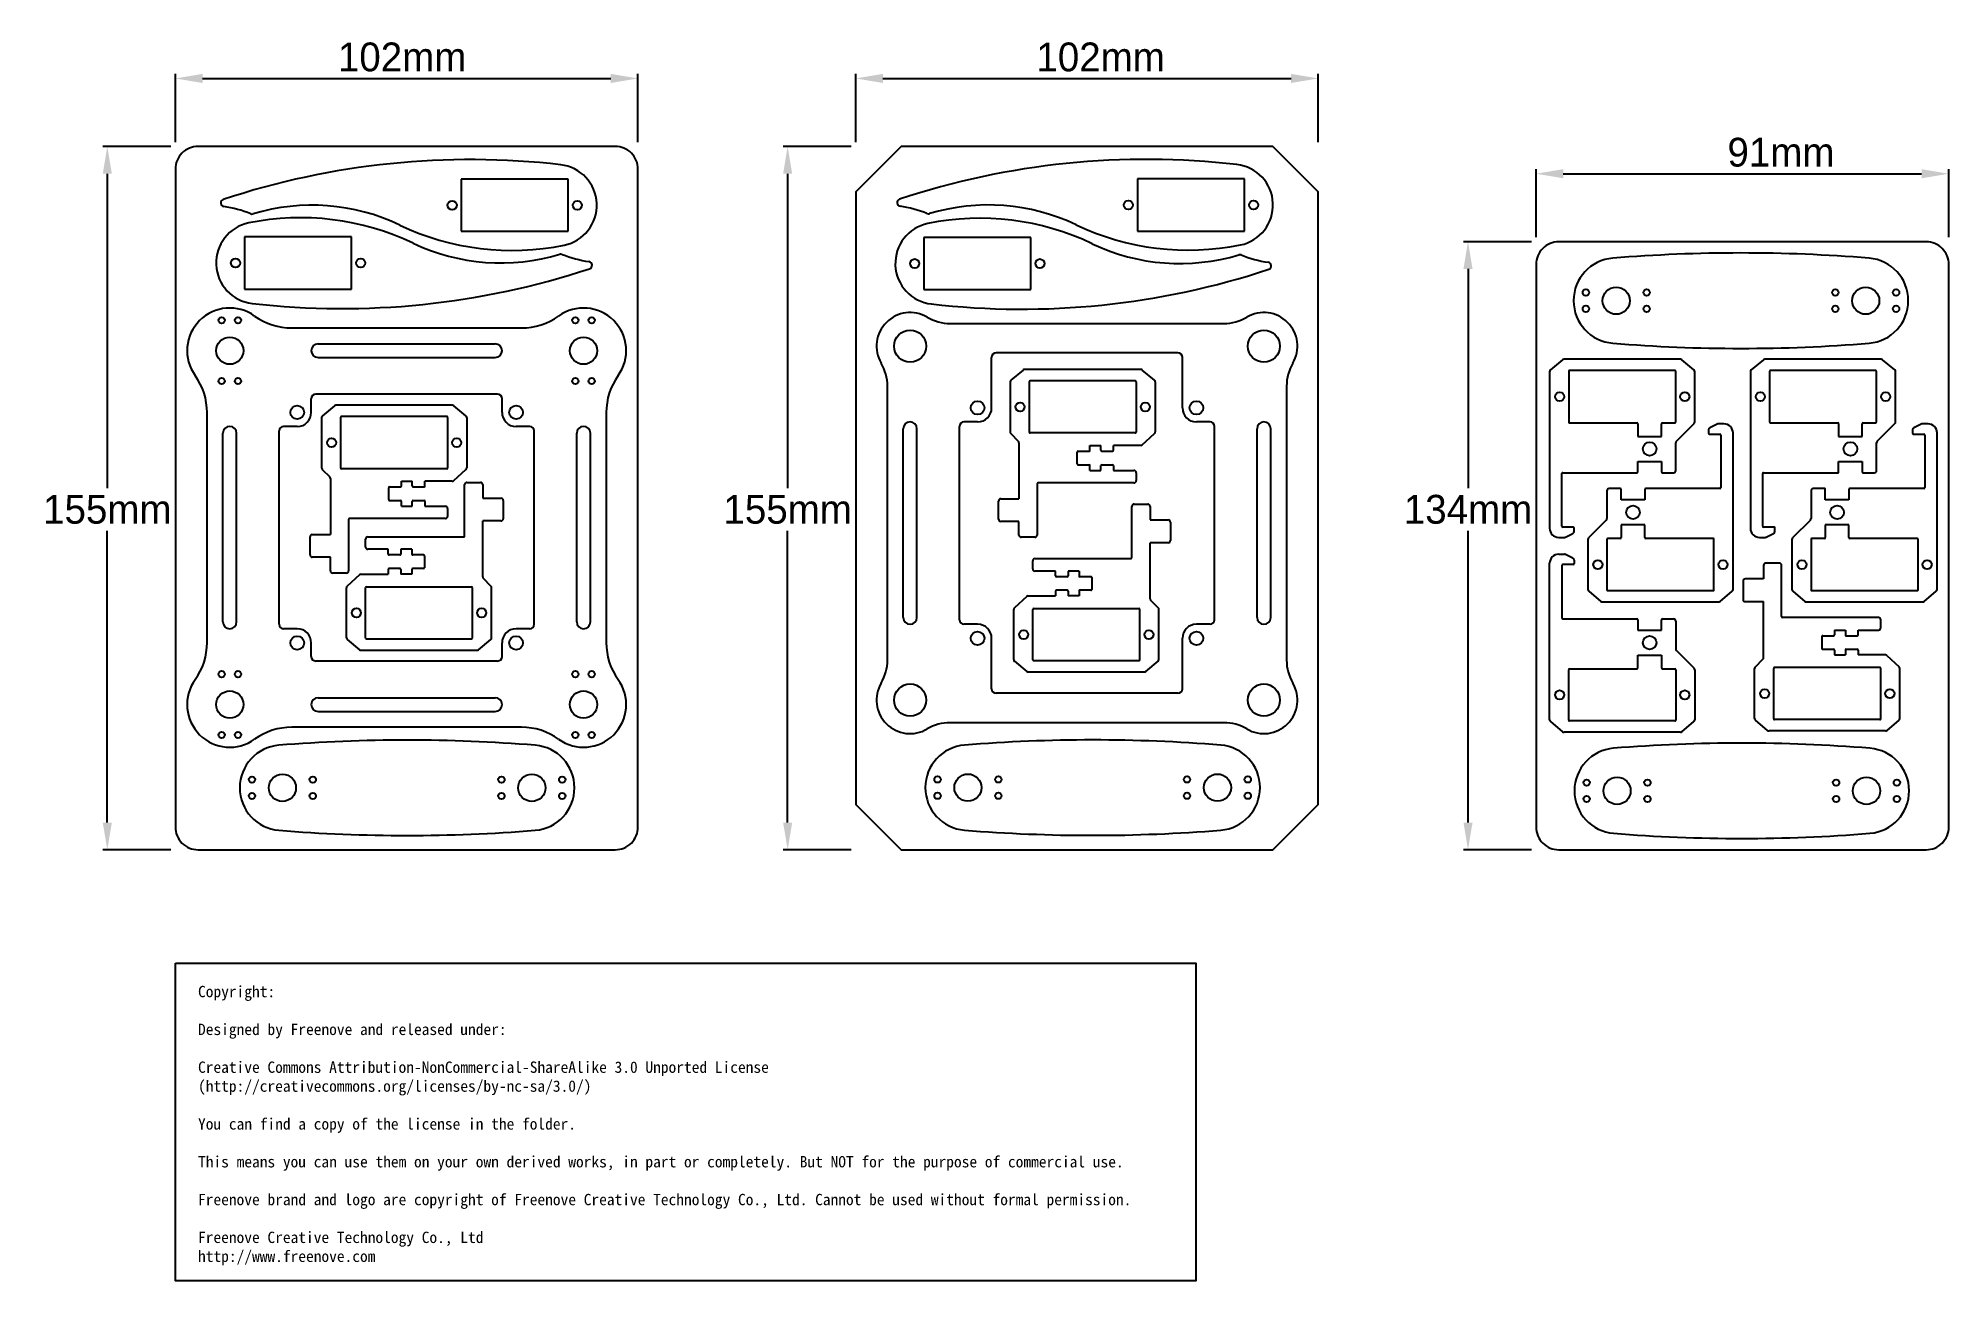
# Model space of a CAD drawing. Header units: millimetres. Extents: x -30 to 391, y -95 to 179.
import ezdxf

# ---------------------------------------------------------------- set-up
doc = ezdxf.new("R2010")
doc.units = ezdxf.units.MM
doc.header["$PDSIZE"] = -1
doc.dimstyles.new('ISO-25', dxfattribs={"dimtxt": 2.5, "dimasz": 2.5, "dimexe": 1.25, "dimexo": 0.625, "dimtad": 1, "dimtxsty": 'Standard', "dimcen": 2.5, "dimadec": 0, "dimazin": 0, "dimtfac": 1, "dimtmove": 0, "dimatfit": 3, "dimfxl": 1, "dimarcsym": 0})

# ---------------------------------------------------------------- blocks, each defined once
blk = doc.blocks.new('*D1')
at = {"color": 0, "lineweight": -2, "transparency": 16777216}
for p, q in [((150, 155.99), (150, 170.99)), ((155.99, 170), (246.01, 170)), ((252, 155.99), (252, 170.99))]:
    blk.add_line(p, q, dxfattribs=at)
at = {"color": 0, "transparency": 16777216}
for points in [[(155.99, 171), (155.99, 169), (150, 170)], [(246.01, 171), (246.01, 169), (252, 170)]]:
    blk.add_solid(points, dxfattribs=at)
at = {"layer": 'Defpoints', "color": 0, "transparency": 16777216}
for p in [(252, 170), (150, 155), (252, 155)]:
    blk.add_point(p, dxfattribs=at)
at = {"color": 0, "transparency": 16777216, "insert": (204, 174.7), "char_height": 6.35, "attachment_point": 5}
blk.add_mtext('102mm', dxfattribs=at)
blk = doc.blocks.new('*D2')
at = {"color": 0, "lineweight": -2, "transparency": 16777216}
for p, q in [((0, 155.99), (0, 170.99)), ((5.99, 170), (96.01, 170)), ((102, 155.99), (102, 170.99))]:
    blk.add_line(p, q, dxfattribs=at)
at = {"color": 0, "transparency": 16777216}
for points in [[(5.99, 171), (5.99, 169), (0, 170)], [(96.01, 171), (96.01, 169), (102, 170)]]:
    blk.add_solid(points, dxfattribs=at)
at = {"layer": 'Defpoints', "color": 0, "transparency": 16777216}
for p in [(102, 170), (0, 155), (102, 155)]:
    blk.add_point(p, dxfattribs=at)
at = {"color": 0, "transparency": 16777216, "insert": (50, 174.7), "char_height": 6.35, "attachment_point": 5}
blk.add_mtext('102mm', dxfattribs=at)
blk = doc.blocks.new('*D3')
at = {"color": 0, "lineweight": -2, "transparency": 16777216}
for p, q in [((-0.99, 155), (-15.99, 155)), ((-15, 149.01), (-15, 79.7)), ((-15, 5.99), (-15, 70.3)), ((-0.99, 0), (-15.99, 0))]:
    blk.add_line(p, q, dxfattribs=at)
at = {"color": 0, "transparency": 16777216}
for points in [[(-16, 149.01), (-14, 149.01), (-15, 155)], [(-16, 5.99), (-14, 5.99), (-15, 0)]]:
    blk.add_solid(points, dxfattribs=at)
at = {"layer": 'Defpoints', "color": 0, "transparency": 16777216}
for p in [(0, 155), (-15, 0), (0, 0)]:
    blk.add_point(p, dxfattribs=at)
at = {"color": 0, "transparency": 16777216, "insert": (-15, 75), "char_height": 6.35, "attachment_point": 5}
blk.add_mtext('155mm', dxfattribs=at)
blk = doc.blocks.new('*D4')
at = {"color": 0, "lineweight": -2, "transparency": 16777216}
for p, q in [((149.01, 155), (134.01, 155)), ((135, 149.01), (135, 79.7)), ((135, 5.99), (135, 70.3)), ((149.01, 0), (134.01, 0))]:
    blk.add_line(p, q, dxfattribs=at)
at = {"color": 0, "transparency": 16777216}
for points in [[(134, 149.01), (136, 149.01), (135, 155)], [(134, 5.99), (136, 5.99), (135, 0)]]:
    blk.add_solid(points, dxfattribs=at)
at = {"layer": 'Defpoints', "color": 0, "transparency": 16777216}
for p in [(150, 155), (135, 0), (150, 0)]:
    blk.add_point(p, dxfattribs=at)
at = {"color": 0, "transparency": 16777216, "insert": (135, 75), "char_height": 6.35, "attachment_point": 5}
blk.add_mtext('155mm', dxfattribs=at)
blk = doc.blocks.new('*D5')
at = {"color": 0, "lineweight": -2, "transparency": 16777216}
for p, q in [((300, 134.99), (300, 149.99)), ((305.99, 149), (385.01, 149)), ((391, 134.99), (391, 149.99))]:
    blk.add_line(p, q, dxfattribs=at)
at = {"color": 0, "transparency": 16777216}
for points in [[(305.99, 150), (305.99, 148), (300, 149)], [(385.01, 150), (385.01, 148), (391, 149)]]:
    blk.add_solid(points, dxfattribs=at)
at = {"layer": 'Defpoints', "color": 0, "transparency": 16777216}
for p in [(391, 149), (300, 134), (391, 134)]:
    blk.add_point(p, dxfattribs=at)
at = {"color": 0, "transparency": 16777216, "insert": (354, 153.7), "char_height": 6.35, "attachment_point": 5}
blk.add_mtext('91mm', dxfattribs=at)
blk = doc.blocks.new('*D6')
at = {"color": 0, "lineweight": -2, "transparency": 16777216}
for p, q in [((299.01, 134), (284.01, 134)), ((285, 128.01), (285, 79.7)), ((285, 5.99), (285, 70.3)), ((299.01, 0), (284.01, 0))]:
    blk.add_line(p, q, dxfattribs=at)
at = {"color": 0, "transparency": 16777216}
for points in [[(284, 128.01), (286, 128.01), (285, 134)], [(284, 5.99), (286, 5.99), (285, 0)]]:
    blk.add_solid(points, dxfattribs=at)
at = {"layer": 'Defpoints', "color": 0, "transparency": 16777216}
for p in [(300, 134), (285, 0), (300, 0)]:
    blk.add_point(p, dxfattribs=at)
at = {"color": 0, "transparency": 16777216, "insert": (285, 75), "char_height": 6.35, "attachment_point": 5}
blk.add_mtext('134mm', dxfattribs=at)

msp = doc.modelspace()

# ---------------------------------------------------------------- linework, layer by layer
at = {"color": 7, "linetype": 'Continuous', "lineweight": 25}
for p, q in [((86.63, 147.81), (63.03, 147.81)), ((63.03, 147.81), (63.03, 136.31)), ((86.63, 136.31), (86.63, 147.81)), ((235.72, 147.86), (212.12, 147.86)), ((212.12, 147.86), (212.12, 136.36)), ((235.72, 136.36), (235.72, 147.86)), ((15.27, 135.09), (15.27, 123.59)), ((38.87, 135.09), (15.27, 135.09)), ((38.87, 123.59), (38.87, 135.09)), ((63.03, 136.31), (86.63, 136.31)), ((165.01, 134.96), (165.01, 123.46)), ((188.61, 134.96), (165.01, 134.96)), ((188.61, 123.46), (188.61, 134.96)), ((212.12, 136.36), (235.72, 136.36)), ((15.27, 123.59), (38.87, 123.59)), ((165.01, 123.46), (188.61, 123.46)), ((25.66, 115), (76.34, 115)), ((170.82, 116), (231.18, 116)), ((31.47, 111.5), (70.53, 111.5)), ((31.47, 108.5), (70.53, 108.5)), ((179.97, 97.4), (179.97, 108.5)), ((221.03, 109.5), (180.97, 109.5)), ((186.91, 105.74), (184.23, 103.51)), ((212.87, 105.86), (187.23, 105.86)), ((215.87, 103.51), (213.19, 105.74)), ((222.03, 97.4), (222.03, 108.5)), ((303, 105.37), (303, 70.85)), ((305.86, 107.99), (303.18, 105.75)), ((331.82, 108.1), (306.18, 108.1)), ((307.2, 105.4), (307.2, 94.3)), ((330.6, 105.6), (307.4, 105.6)), ((330.8, 94.3), (330.8, 105.4)), ((334.82, 105.75), (332.14, 107.99)), ((335, 94.31), (335, 105.37)), ((347.27, 105.37), (347.27, 70.85)), ((350.13, 107.99), (347.45, 105.75)), ((376.09, 108.1), (350.45, 108.1)), ((351.47, 105.4), (351.47, 94.3)), ((374.87, 105.6), (351.67, 105.6)), ((375.07, 94.3), (375.07, 105.4)), ((379.09, 105.75), (376.41, 107.99)), ((379.27, 94.31), (379.27, 105.37)), ((157, 41.82), (157, 102.18)), ((184.05, 103.12), (184.05, 92.07)), ((188.25, 103.16), (188.25, 92.06)), ((211.65, 103.36), (188.45, 103.36)), ((211.85, 103.16), (211.85, 92.06)), ((216.05, 103.12), (216.05, 92.08)), ((245, 102.18), (245, 41.82)), ((29.97, 96.4), (29.97, 99.4)), ((71.03, 100.4), (30.97, 100.4)), ((35.1, 97.87), (32.42, 95.63)), ((61.06, 97.98), (35.42, 97.98)), ((64.06, 95.63), (61.38, 97.87)), ((72.03, 96.4), (72.03, 99.4)), ((7, 45.66), (7, 96.34)), ((26.87, 93.3), (23.87, 93.3)), ((32.24, 95.25), (32.24, 84.19)), ((36.44, 95.28), (36.44, 84.18)), ((59.84, 95.48), (36.64, 95.48)), ((60.04, 95.28), (60.04, 84.18)), ((64.24, 95.25), (64.24, 84.2)), ((78.13, 93.3), (75.13, 93.3)), ((95, 96.34), (95, 45.66)), ((160.5, 51.2), (160.5, 92.8)), ((163.5, 51.2), (163.5, 92.8)), ((172.87, 50.7), (172.87, 93.3)), ((176.87, 94.3), (173.87, 94.3)), ((228.13, 94.3), (225.13, 94.3)), ((229.13, 50.7), (229.13, 93.3)), ((238.5, 51.2), (238.5, 92.8)), ((241.5, 51.2), (241.5, 92.8)), ((307.4, 94.1), (322.25, 94.1)), ((322.45, 93.9), (322.45, 91.1)), ((327.65, 91.1), (327.65, 93.9)), ((327.85, 94.1), (330.6, 94.1)), ((330.95, 90.05), (334.85, 93.96)), ((339.92, 93.81), (338.3, 93)), ((341.43, 93.86), (340.14, 93.86)), ((351.67, 94.1), (366.52, 94.1)), ((366.72, 93.9), (366.72, 91.1)), ((371.92, 91.1), (371.92, 93.9)), ((372.12, 94.1), (374.87, 94.1)), ((375.21, 90.05), (379.12, 93.96)), ((384.92, 93.81), (383.3, 93)), ((386.43, 93.86), (385.14, 93.86)), ((10.5, 50.2), (10.5, 91.8)), ((13.5, 50.2), (13.5, 91.8)), ((22.87, 49.7), (22.87, 92.3)), ((79.13, 49.7), (79.13, 92.3)), ((88.5, 50.2), (88.5, 91.8)), ((91.5, 50.2), (91.5, 91.8)), ((184.2, 91.71), (185.85, 90.05)), ((186, 89.7), (186, 77.36)), ((211.65, 91.86), (188.45, 91.86)), ((201.65, 89.11), (204.05, 89.11)), ((201.65, 88.06), (201.65, 89.11)), ((204.05, 88.06), (204.05, 89.11)), ((212.85, 89.11), (206.85, 89.11)), ((206.85, 88.06), (206.85, 89.11)), ((213.19, 89.24), (215.89, 91.71)), ((322.45, 91.1), (327.65, 91.1)), ((330.8, 83.6), (330.8, 89.69)), ((338.03, 92.55), (338.03, 91.81)), ((338.23, 91.61), (340.53, 91.61)), ((340.73, 91.41), (340.73, 79.81)), ((343.43, 57.35), (343.43, 91.86)), ((366.72, 91.1), (371.92, 91.1)), ((375.07, 83.6), (375.07, 89.69)), ((383.03, 92.55), (383.03, 91.81)), ((383.23, 91.61), (385.53, 91.61)), ((385.73, 91.41), (385.73, 79.81)), ((388.43, 57.35), (388.43, 91.86)), ((198.85, 85.06), (198.85, 87.66)), ((199.05, 87.86), (201.45, 87.86)), ((199.05, 84.86), (201.45, 84.86)), ((201.65, 83.61), (201.65, 84.66)), ((204.05, 83.61), (204.05, 84.66)), ((204.25, 87.86), (206.65, 87.86)), ((204.25, 84.86), (206.65, 84.86)), ((206.85, 84.66), (206.85, 83.61)), ((322.45, 85.6), (327.65, 85.6)), ((322.45, 83.3), (322.45, 85.6)), ((327.65, 85.6), (327.65, 83.3)), ((366.72, 85.6), (371.92, 85.6)), ((366.72, 83.3), (366.72, 85.6)), ((371.92, 85.6), (371.92, 83.3)), ((32.39, 83.84), (34.04, 82.18)), ((34.19, 81.83), (34.19, 69.48)), ((59.84, 83.98), (36.64, 83.98)), ((49.84, 81.23), (52.24, 81.23)), ((49.84, 80.18), (49.84, 81.23)), ((52.24, 80.18), (52.24, 81.23)), ((61.04, 81.23), (55.04, 81.23)), ((55.04, 80.18), (55.04, 81.23)), ((61.38, 81.36), (64.08, 83.83)), ((63.78, 69.17), (63.78, 80.47)), ((64.28, 80.97), (67.28, 80.97)), ((67.78, 80.47), (67.78, 77.47)), ((190, 80.66), (190, 69.36)), ((211.35, 80.86), (190.2, 80.86)), ((201.65, 83.61), (204.05, 83.61)), ((206.85, 83.61), (211.35, 83.61)), ((211.85, 83.11), (211.85, 81.36)), ((305.7, 71.3), (305.7, 82.9)), ((305.9, 83.1), (322.25, 83.1)), ((327.85, 83.1), (330.3, 83.1)), ((349.97, 71.3), (349.97, 82.9)), ((350.17, 83.1), (366.52, 83.1)), ((372.12, 83.1), (374.57, 83.1)), ((47.04, 77.18), (47.04, 79.78)), ((47.24, 79.98), (49.64, 79.98)), ((47.24, 76.98), (49.64, 76.98)), ((49.84, 75.73), (49.84, 76.78)), ((52.24, 75.73), (52.24, 76.78)), ((52.44, 79.98), (54.84, 79.98)), ((52.44, 76.98), (54.84, 76.98)), ((55.04, 76.78), (55.04, 75.73)), ((67.78, 77.47), (71.78, 77.47)), ((72.28, 76.97), (72.28, 72.97)), ((181.5, 72.86), (181.5, 76.86)), ((182, 77.36), (186, 77.36)), ((211.39, 76.18), (214.39, 76.18)), ((315.63, 79.11), (315.63, 73.02)), ((318.58, 79.61), (316.13, 79.61)), ((318.78, 77.11), (318.78, 79.41)), ((323.98, 77.11), (318.78, 77.11)), ((323.98, 79.41), (323.98, 77.11)), ((340.53, 79.61), (324.18, 79.61)), ((360.63, 79.11), (360.63, 73.02)), ((363.58, 79.61), (361.13, 79.61)), ((363.78, 77.11), (363.78, 79.41)), ((368.98, 77.11), (363.78, 77.11)), ((368.98, 79.41), (368.98, 77.11)), ((385.53, 79.61), (369.18, 79.61)), ((38.19, 72.78), (38.19, 61.48)), ((59.54, 72.98), (38.39, 72.98)), ((49.84, 75.73), (52.24, 75.73)), ((55.04, 75.73), (59.54, 75.73)), ((60.04, 75.23), (60.04, 73.48)), ((71.78, 72.47), (67.78, 72.47)), ((67.78, 60.13), (67.78, 72.47)), ((186, 72.36), (182, 72.36)), ((186, 69.36), (186, 72.36)), ((210.89, 64.38), (210.89, 75.68)), ((214.89, 75.68), (214.89, 72.68)), ((214.89, 72.68), (218.89, 72.68)), ((219.39, 72.18), (219.39, 68.18)), ((315.48, 72.67), (311.57, 68.76)), ((323.98, 71.61), (318.78, 71.61)), ((318.78, 71.61), (318.78, 68.81)), ((323.98, 68.81), (323.98, 71.61)), ((360.48, 72.67), (356.57, 68.76)), ((368.98, 71.61), (363.78, 71.61)), ((363.78, 71.61), (363.78, 68.81)), ((368.98, 68.81), (368.98, 71.61)), ((29.69, 64.98), (29.69, 68.98)), ((30.19, 69.48), (34.19, 69.48)), ((41.93, 66.72), (41.93, 68.47)), ((42.43, 68.97), (63.58, 68.97)), ((189.5, 68.86), (186.5, 68.86)), ((218.89, 67.68), (214.89, 67.68)), ((214.89, 55.33), (214.89, 67.68)), ((305, 68.85), (306.28, 68.85)), ((308.2, 71.1), (305.9, 71.1)), ((306.51, 68.9), (308.12, 69.71)), ((308.4, 70.16), (308.4, 70.9)), ((311.43, 68.41), (311.43, 57.35)), ((315.63, 68.41), (315.63, 57.31)), ((318.58, 68.61), (315.83, 68.61)), ((339.03, 68.61), (324.18, 68.61)), ((339.23, 57.31), (339.23, 68.41)), ((349.27, 68.85), (350.55, 68.85)), ((352.47, 71.1), (350.17, 71.1)), ((350.77, 68.9), (352.39, 69.71)), ((352.67, 70.16), (352.67, 70.9)), ((356.43, 68.41), (356.43, 57.35)), ((360.63, 68.41), (360.63, 57.31)), ((363.58, 68.61), (360.83, 68.61)), ((384.03, 68.61), (369.18, 68.61)), ((384.23, 57.31), (384.23, 68.41)), ((34.19, 64.48), (30.19, 64.48)), ((34.19, 61.48), (34.19, 64.48)), ((46.93, 66.22), (42.43, 66.22)), ((46.93, 65.17), (46.93, 66.22)), ((49.53, 64.97), (47.13, 64.97)), ((52.13, 66.22), (49.73, 66.22)), ((49.73, 66.22), (49.73, 65.17)), ((52.13, 66.22), (52.13, 65.17)), ((54.73, 64.97), (52.33, 64.97)), ((54.93, 64.77), (54.93, 62.17)), ((189.04, 61.93), (189.04, 63.68)), ((189.54, 64.18), (210.69, 64.18)), ((305, 65.14), (306.28, 65.14)), ((308.12, 64.28), (306.51, 65.09)), ((308.4, 63.83), (308.4, 63.09)), ((37.69, 60.98), (34.69, 60.98)), ((40.59, 60.59), (37.89, 58.12)), ((40.92, 60.72), (46.93, 60.72)), ((46.93, 61.77), (46.93, 60.72)), ((49.53, 61.97), (47.13, 61.97)), ((49.73, 61.77), (49.73, 60.72)), ((52.13, 60.72), (49.73, 60.72)), ((52.13, 61.77), (52.13, 60.72)), ((54.73, 61.97), (52.33, 61.97)), ((69.58, 58.12), (67.93, 59.78)), ((194.04, 61.43), (189.54, 61.43)), ((194.04, 60.38), (194.04, 61.43)), ((196.64, 60.18), (194.24, 60.18)), ((199.24, 61.43), (196.84, 61.43)), ((196.84, 61.43), (196.84, 60.38)), ((199.24, 61.43), (199.24, 60.38)), ((201.84, 60.18), (199.44, 60.18)), ((202.04, 59.98), (202.04, 57.38)), ((303, 28.62), (303, 63.14)), ((305.7, 62.69), (305.7, 51.09)), ((308.2, 62.89), (305.9, 62.89)), ((345.65, 59.18), (345.65, 55.18)), ((350.15, 59.68), (346.15, 59.68)), ((350.15, 62.68), (350.15, 59.68)), ((353.65, 63.18), (350.65, 63.18)), ((354.15, 51.38), (354.15, 62.68)), ((37.73, 46.71), (37.73, 57.75)), ((41.93, 46.67), (41.93, 57.77)), ((42.13, 57.97), (65.33, 57.97)), ((65.53, 46.67), (65.53, 57.77)), ((69.73, 46.71), (69.73, 57.77)), ((187.7, 55.79), (185, 53.32)), ((188.03, 55.93), (194.04, 55.93)), ((194.04, 56.98), (194.04, 55.93)), ((196.64, 57.18), (194.24, 57.18)), ((196.84, 56.98), (196.84, 55.93)), ((199.24, 55.93), (196.84, 55.93)), ((199.24, 56.98), (199.24, 55.93)), ((201.84, 57.18), (199.44, 57.18)), ((216.69, 53.32), (215.03, 54.98)), ((311.61, 56.96), (314.29, 54.73)), ((315.83, 57.11), (339.03, 57.11)), ((340.56, 54.73), (343.25, 56.96)), ((356.61, 56.96), (359.29, 54.73)), ((360.83, 57.11), (384.03, 57.11)), ((385.56, 54.73), (388.25, 56.96)), ((184.84, 41.91), (184.84, 52.96)), ((189.04, 41.88), (189.04, 52.98)), ((189.24, 53.18), (212.44, 53.18)), ((212.64, 41.88), (212.64, 52.98)), ((216.84, 41.91), (216.84, 52.97)), ((305.9, 50.89), (322.25, 50.89)), ((314.61, 54.61), (340.24, 54.61)), ((322.45, 50.69), (322.45, 48.39)), ((327.65, 48.39), (327.65, 50.69)), ((327.85, 50.89), (330.3, 50.89)), ((346.15, 54.68), (350.15, 54.68)), ((350.15, 42.33), (350.15, 54.68)), ((375.5, 51.18), (354.35, 51.18)), ((359.61, 54.61), (385.24, 54.61)), ((376, 48.93), (376, 50.68)), ((26.87, 48.7), (23.87, 48.7)), ((42.13, 46.47), (65.33, 46.47)), ((78.13, 48.7), (75.13, 48.7)), ((176.87, 49.7), (173.87, 49.7)), ((179.97, 35.5), (179.97, 46.6)), ((222.03, 35.5), (222.03, 46.6)), ((228.13, 49.7), (225.13, 49.7)), ((322.45, 48.39), (327.65, 48.39)), ((330.8, 50.39), (330.8, 44.3)), ((363, 46.98), (363, 44.38)), ((363.2, 47.18), (365.6, 47.18)), ((365.8, 48.43), (365.8, 47.38)), ((365.8, 48.43), (368.2, 48.43)), ((368.2, 48.43), (368.2, 47.38)), ((368.4, 47.18), (370.8, 47.18)), ((371, 47.38), (371, 48.43)), ((371, 48.43), (375.5, 48.43)), ((29.97, 42.6), (29.97, 45.6)), ((37.91, 46.32), (40.59, 44.09)), ((40.91, 43.97), (66.55, 43.97)), ((66.87, 44.09), (69.55, 46.32)), ((72.03, 42.6), (72.03, 45.6)), ((322.45, 42.89), (327.65, 42.89)), ((322.45, 40.09), (322.45, 42.89)), ((327.65, 42.89), (327.65, 40.09)), ((334.85, 40.03), (330.95, 43.94)), ((363.2, 44.18), (365.6, 44.18)), ((365.8, 43.98), (365.8, 42.93)), ((365.8, 42.93), (368.2, 42.93)), ((368.2, 43.98), (368.2, 42.93)), ((368.4, 44.18), (370.8, 44.18)), ((371, 43.98), (371, 42.93)), ((377.01, 42.93), (371, 42.93)), ((377.34, 42.79), (380.04, 40.32)), ((71.03, 41.6), (30.97, 41.6)), ((185.02, 41.53), (187.7, 39.29)), ((188.02, 39.18), (213.66, 39.18)), ((189.24, 41.68), (212.44, 41.68)), ((213.98, 39.29), (216.66, 41.53)), ((307.2, 28.59), (307.2, 39.69)), ((307.4, 39.89), (322.25, 39.89)), ((327.85, 39.89), (330.6, 39.89)), ((330.8, 39.69), (330.8, 28.59)), ((335, 39.68), (335, 28.62)), ((348.2, 28.91), (348.2, 39.97)), ((348.35, 40.32), (350, 41.98)), ((352.4, 28.88), (352.4, 39.98)), ((375.8, 40.18), (352.6, 40.18)), ((376, 28.88), (376, 39.98)), ((380.2, 28.91), (380.2, 39.96)), ((221.03, 34.5), (180.97, 34.5)), ((31.47, 33.5), (70.53, 33.5)), ((31.47, 30.5), (70.53, 30.5)), ((76.34, 27), (25.66, 27)), ((231.18, 28), (170.82, 28)), ((303.18, 28.24), (305.86, 26)), ((331.82, 25.89), (306.18, 25.89)), ((330.6, 28.39), (307.4, 28.39)), ((332.14, 26), (334.82, 28.24)), ((351.06, 26.29), (348.38, 28.53)), ((377.02, 26.18), (351.38, 26.18)), ((375.8, 28.68), (352.6, 28.68)), ((380.02, 28.53), (377.34, 26.29))]:
    msp.add_line(p, q, dxfattribs=at)
for points in [[(5, 0), (97, 0, 0.414214), (102, 5), (102, 150, 0.414214), (97, 155), (5, 155, 0.414214), (0, 150), (0, 5, 0.414214)], [(305, 0), (386, 0, 0.414214), (391, 5), (391, 129, 0.414214), (386, 134), (305, 134, 0.414214), (300, 129), (300, 5, 0.414214)]]:
    msp.add_lwpolyline(points, format="xyb", close=True)
for points in [[(160, 0), (242, 0), (252, 10), (252, 145), (242, 155), (160, 155), (150, 145), (150, 10)], [(0, -25), (225, -25), (225, -95), (0, -95)]]:
    msp.add_lwpolyline(points, close=True)
for centre, radius in [((61.03, 142.06), 1), ((88.63, 142.06), 1), ((210.12, 142.11), 1), ((237.72, 142.11), 1), ((13.27, 129.34), 1), ((40.87, 129.34), 1), ((163.01, 129.21), 1), ((190.61, 129.21), 1), ((310.98, 122.82), 0.7), ((317.68, 121.02), 3), ((324.38, 122.82), 0.7), ((365.98, 122.82), 0.7), ((372.68, 121.02), 3), ((379.38, 122.82), 0.7), ((310.98, 119.22), 0.7), ((324.38, 119.22), 0.7), ((365.98, 119.22), 0.7), ((379.38, 119.22), 0.7), ((10.2, 116.7), 0.7), ((13.8, 116.7), 0.7), ((88.2, 116.7), 0.7), ((91.8, 116.7), 0.7), ((162, 111), 3.54), ((240, 111), 3.54), ((12, 110), 3), ((90, 110), 3), ((10.2, 103.3), 0.7), ((13.8, 103.3), 0.7), ((88.2, 103.3), 0.7), ((91.8, 103.3), 0.7), ((26.87, 96.4), 1.5), ((75.13, 96.4), 1.5), ((176.87, 97.4), 1.5), ((186.25, 97.61), 1), ((213.85, 97.61), 1), ((225.13, 97.4), 1.5), ((305.2, 99.85), 1), ((332.8, 99.85), 1), ((349.47, 99.85), 1), ((377.07, 99.85), 1), ((34.44, 89.73), 1), ((62.04, 89.73), 1), ((325.05, 88.35), 1.5), ((369.32, 88.35), 1.5), ((321.38, 74.36), 1.5), ((366.38, 74.36), 1.5), ((313.63, 62.86), 1), ((341.23, 62.86), 1), ((358.63, 62.86), 1), ((386.23, 62.86), 1), ((39.93, 52.22), 1), ((67.53, 52.22), 1), ((26.87, 45.6), 1.5), ((75.13, 45.6), 1.5), ((176.87, 46.6), 1.5), ((187.04, 47.43), 1), ((214.64, 47.43), 1), ((225.13, 46.6), 1.5), ((325.05, 45.64), 1.5), ((10.2, 38.7), 0.7), ((13.8, 38.7), 0.7), ((88.2, 38.7), 0.7), ((91.8, 38.7), 0.7), ((12, 32), 3), ((90, 32), 3), ((162, 33), 3.54), ((240, 33), 3.54), ((305.2, 34.14), 1), ((332.8, 34.14), 1), ((350.4, 34.43), 1), ((378, 34.43), 1), ((10.2, 25.3), 0.7), ((13.8, 25.3), 0.7), ((88.2, 25.3), 0.7), ((91.8, 25.3), 0.7), ((16.9, 15.46), 0.7), ((23.6, 13.66), 3), ((30.3, 15.46), 0.7), ((71.9, 15.46), 0.7), ((78.6, 13.66), 3), ((85.3, 15.46), 0.7), ((168.05, 15.49), 0.7), ((174.75, 13.69), 3), ((181.45, 15.49), 0.7), ((223.05, 15.49), 0.7), ((229.75, 13.69), 3), ((236.45, 15.49), 0.7), ((311.16, 14.8), 0.7), ((317.86, 13), 3), ((324.56, 14.8), 0.7), ((366.16, 14.8), 0.7), ((372.86, 13), 3), ((379.56, 14.8), 0.7), ((16.9, 11.86), 0.7), ((30.3, 11.86), 0.7), ((71.9, 11.86), 0.7), ((85.3, 11.86), 0.7), ((168.05, 11.89), 0.7), ((181.45, 11.89), 0.7), ((223.05, 11.89), 0.7), ((236.45, 11.89), 0.7), ((311.16, 11.2), 0.7), ((324.56, 11.2), 0.7), ((366.16, 11.2), 0.7), ((379.56, 11.2), 0.7)]:
    msp.add_circle(centre, radius, dxfattribs=at)
for centre, radius, start, end in [((65.07, -21.18), 173.3, 83.4083, 108.3311), ((214.16, -21.13), 173.3, 83.4083, 108.3311), ((83.94, 142.06), 8.98, 281.4796, 83.4083), ((233.03, 142.11), 8.98, 281.4796, 83.4083), ((10.82, 142.57), 0.8, 108.3311, 261.5463), ((159.91, 142.62), 0.8, 108.3311, 261.5463), ((6.88, 116.06), 26, 67.9996, 81.5463), ((27.65, 81.64), 57.66, 64.5697, 101.4796), ((16.92, 140.91), 0.8, 247.9996, 286.7795), ((30.15, 97.02), 45.04, 64.5697, 106.7795), ((155.97, 116.11), 26, 67.9996, 81.5463), ((166.01, 140.96), 0.8, 247.9996, 286.7795), ((177.39, 81.51), 57.66, 64.5697, 101.4796), ((179.24, 97.08), 45.04, 64.5697, 106.7795), ((17.96, 129.34), 8.98, 101.4796, 263.4083), ((74.25, 189.76), 57.66, 244.5697, 281.4796), ((167.71, 129.21), 8.98, 101.4796, 263.4083), ((223.34, 189.82), 57.66, 244.5697, 281.4796), ((71.75, 174.38), 45.04, 244.5697, 286.7795), ((84.98, 130.49), 0.8, 67.9996, 106.7795), ((95.02, 155.34), 26, 247.9996, 261.5463), ((221.49, 174.25), 45.04, 244.5697, 286.7795), ((234.72, 130.36), 0.8, 67.9996, 106.7795), ((244.76, 155.21), 26, 247.9996, 261.5463), ((345.18, -218.47), 350, 85.3689, 94.6311), ((36.82, 292.58), 173.3, 263.4083, 288.3311), ((91.08, 128.83), 0.8, 288.3311, 81.5463), ((186.57, 292.45), 173.3, 263.4083, 288.3311), ((240.82, 128.7), 0.8, 288.3311, 81.5463), ((317.68, 121.02), 9.4, 94.6311, 265.3689), ((372.68, 121.02), 9.4, 274.6311, 85.3689), ((12, 110), 9.4, 54.2884, 215.7116), ((90, 110), 9.4, 324.2884, 125.7116), ((162, 111), 7.4, 59.5497, 210.4503), ((240, 111), 7.4, 329.5497, 120.4503), ((25.66, 129), 14, 234.2884, 270), ((76.34, 129), 14, 270, 305.7116), ((170.82, 126), 10, 239.5497, 270), ((231.18, 126), 10, 270, 300.4503), ((31.47, 110), 1.5, 90, 270), ((70.53, 110), 1.5, 270, 90), ((345.18, 460.5), 350, 265.3689, 274.6311), ((147, 102.18), 10, 0, 30.4503), ((180.97, 108.5), 1, 90, 180), ((187.23, 105.36), 0.5, 90, 129.8056), ((212.87, 105.36), 0.5, 50.1944, 90), ((221.03, 108.5), 1, 0, 90), ((255, 102.18), 10, 149.5497, 180), ((303.5, 105.37), 0.5, 129.8056, 180), ((306.18, 107.6), 0.5, 90, 129.8056), ((307.4, 105.4), 0.2, 90, 180), ((330.6, 105.4), 0.2, 0, 90), ((331.82, 107.6), 0.5, 50.1944, 90), ((334.5, 105.37), 0.5, 0, 50.1944), ((347.77, 105.37), 0.5, 129.8056, 180), ((350.45, 107.6), 0.5, 90, 129.8056), ((351.67, 105.4), 0.2, 90, 180), ((374.87, 105.4), 0.2, 0, 90), ((376.09, 107.6), 0.5, 50.1944, 90), ((378.77, 105.37), 0.5, 0, 50.1944), ((-7, 96.34), 14, 0, 35.7116), ((109, 96.34), 14, 144.2884, 180), ((184.55, 103.12), 0.5, 129.8056, 180), ((188.45, 103.16), 0.2, 90, 180), ((211.65, 103.16), 0.2, 0, 90), ((215.55, 103.12), 0.5, 0, 50.1944), ((30.97, 99.4), 1, 90, 180), ((35.42, 97.48), 0.5, 90, 129.8056), ((61.06, 97.48), 0.5, 50.1944, 90), ((71.03, 99.4), 1, 0, 90), ((176.87, 97.4), 3.1, 270, 0), ((225.13, 97.4), 3.1, 180, 270), ((12, 91.8), 1.5, 0, 180), ((23.87, 92.3), 1, 90, 180), ((26.87, 96.4), 3.1, 270, 0), ((32.74, 95.25), 0.5, 129.8056, 180), ((36.64, 95.28), 0.2, 90, 180), ((59.84, 95.28), 0.2, 0, 90), ((63.74, 95.25), 0.5, 0, 50.1944), ((75.13, 96.4), 3.1, 180, 270), ((78.13, 92.3), 1, 0, 90), ((90, 91.8), 1.5, 0, 180), ((162, 92.8), 1.5, 0, 180), ((173.87, 93.3), 1, 90, 180), ((228.13, 93.3), 1, 0, 90), ((240, 92.8), 1.5, 0, 180), ((307.4, 94.3), 0.2, 180, 270), ((322.25, 93.9), 0.2, 0, 90), ((327.85, 93.9), 0.2, 90, 180), ((330.6, 94.3), 0.2, 270, 0), ((334.5, 94.31), 0.5, 315, 0), ((338.53, 92.55), 0.5, 116.5651, 180), ((340.14, 93.36), 0.5, 90, 116.5651), ((341.43, 91.86), 2, 0, 90), ((351.67, 94.3), 0.2, 180, 270), ((366.52, 93.9), 0.2, 0, 90), ((372.12, 93.9), 0.2, 90, 180), ((374.87, 94.3), 0.2, 270, 0), ((378.77, 94.31), 0.5, 315, 0), ((383.53, 92.55), 0.5, 116.5651, 180), ((385.14, 93.36), 0.5, 90, 116.5651), ((386.43, 91.86), 2, 0, 90), ((184.55, 92.07), 0.5, 180, 225), ((185.5, 89.7), 0.5, 0, 45), ((188.45, 92.06), 0.2, 180, 270), ((211.65, 92.06), 0.2, 270, 0), ((212.85, 89.61), 0.5, 270, 312.5104), ((215.55, 92.08), 0.5, 312.5104, 0), ((331.3, 89.69), 0.5, 135, 180), ((338.23, 91.81), 0.2, 180, 270), ((340.53, 91.41), 0.2, 0, 90), ((375.57, 89.69), 0.5, 135, 180), ((383.23, 91.81), 0.2, 180, 270), ((385.53, 91.41), 0.2, 0, 90), ((199.05, 87.66), 0.2, 90, 180), ((199.05, 85.06), 0.2, 180, 270), ((201.45, 88.06), 0.2, 270, 0), ((201.45, 84.66), 0.2, 0, 90), ((204.25, 88.06), 0.2, 180, 270), ((204.25, 84.66), 0.2, 90, 180), ((206.65, 88.06), 0.2, 270, 0), ((206.65, 84.66), 0.2, 0, 90), ((32.74, 84.19), 0.5, 180, 225), ((33.69, 81.83), 0.5, 0, 45), ((36.64, 84.18), 0.2, 180, 270), ((49.64, 80.18), 0.2, 270, 0), ((52.44, 80.18), 0.2, 180, 270), ((54.84, 80.18), 0.2, 270, 0), ((59.84, 84.18), 0.2, 270, 0), ((61.04, 81.73), 0.5, 270, 312.5104), ((64.28, 80.47), 0.5, 90, 180), ((63.74, 84.2), 0.5, 312.5104, 0), ((67.28, 80.47), 0.5, 0, 90), ((190.2, 80.66), 0.2, 90, 180), ((211.35, 83.11), 0.5, 0, 90), ((211.35, 81.36), 0.5, 270, 0), ((305.9, 82.9), 0.2, 90, 180), ((322.25, 83.3), 0.2, 270, 0), ((327.85, 83.3), 0.2, 180, 270), ((330.3, 83.6), 0.5, 270, 360), ((350.17, 82.9), 0.2, 90, 180), ((366.52, 83.3), 0.2, 270, 0), ((372.12, 83.3), 0.2, 180, 270), ((374.57, 83.6), 0.5, 270, 360), ((47.24, 79.78), 0.2, 90, 180), ((47.24, 77.18), 0.2, 180, 270), ((49.64, 76.78), 0.2, 0, 90), ((52.44, 76.78), 0.2, 90, 180), ((54.84, 76.78), 0.2, 0, 90), ((71.78, 76.97), 0.5, 0, 90), ((182, 76.86), 0.5, 90, 180), ((211.39, 75.68), 0.5, 90, 180), ((214.39, 75.68), 0.5, 0, 90), ((316.13, 79.11), 0.5, 90, 180), ((318.58, 79.41), 0.2, 0, 90), ((324.18, 79.41), 0.2, 90, 180), ((340.53, 79.81), 0.2, 270, 0), ((361.13, 79.11), 0.5, 90, 180), ((363.58, 79.41), 0.2, 0, 90), ((369.18, 79.41), 0.2, 90, 180), ((385.53, 79.81), 0.2, 270, 0), ((38.39, 72.78), 0.2, 90, 180), ((59.54, 75.23), 0.5, 0, 90), ((59.54, 73.48), 0.5, 270, 0), ((71.78, 72.97), 0.5, 270, 0), ((182, 72.86), 0.5, 180, 270), ((218.89, 72.18), 0.5, 0, 90), ((315.13, 73.02), 0.5, 315, 0), ((360.13, 73.02), 0.5, 315, 0), ((30.19, 68.98), 0.5, 90, 180), ((42.43, 68.47), 0.5, 90, 180), ((63.58, 69.17), 0.2, 270, 0), ((186.5, 69.36), 0.5, 180, 270), ((189.5, 69.36), 0.5, 270, 0), ((218.89, 68.18), 0.5, 270, 0), ((305, 70.85), 2, 180, 270), ((305.9, 71.3), 0.2, 180, 270), ((306.28, 69.35), 0.5, 270, 296.5651), ((307.9, 70.16), 0.5, 296.5651, 0), ((308.2, 70.9), 0.2, 0, 90), ((311.93, 68.41), 0.5, 135, 180), ((315.83, 68.41), 0.2, 90, 180), ((318.58, 68.81), 0.2, 270, 0), ((324.18, 68.81), 0.2, 180, 270), ((339.03, 68.41), 0.2, 0, 90), ((349.27, 70.85), 2, 180, 270), ((350.17, 71.3), 0.2, 180, 270), ((350.55, 69.35), 0.5, 270, 296.5651), ((352.17, 70.16), 0.5, 296.5651, 0), ((352.47, 70.9), 0.2, 0, 90), ((356.93, 68.41), 0.5, 135, 180), ((360.83, 68.41), 0.2, 90, 180), ((363.58, 68.81), 0.2, 270, 0), ((369.18, 68.81), 0.2, 180, 270), ((384.03, 68.41), 0.2, 0, 90), ((30.19, 64.98), 0.5, 180, 270), ((42.43, 66.72), 0.5, 180, 270), ((47.13, 65.17), 0.2, 180, 270), ((49.53, 65.17), 0.2, 270, 0), ((52.33, 65.17), 0.2, 180, 270), ((54.73, 64.77), 0.2, 0, 90), ((189.54, 63.68), 0.5, 90, 180), ((210.69, 64.38), 0.2, 270, 0), ((305, 63.14), 2, 90, 180), ((306.28, 64.64), 0.5, 63.4349, 90), ((307.9, 63.83), 0.5, 0, 63.4349), ((34.69, 61.48), 0.5, 180, 270), ((37.69, 61.48), 0.5, 270, 0), ((40.92, 60.22), 0.5, 90, 132.5104), ((47.13, 61.77), 0.2, 90, 180), ((49.53, 61.77), 0.2, 0, 90), ((52.33, 61.77), 0.2, 90, 180), ((54.73, 62.17), 0.2, 270, 0), ((68.28, 60.13), 0.5, 180, 225), ((189.54, 61.93), 0.5, 180, 270), ((194.24, 60.38), 0.2, 180, 270), ((196.64, 60.38), 0.2, 270, 360), ((199.44, 60.38), 0.2, 180, 270), ((201.84, 59.98), 0.2, 0, 90), ((305.9, 62.69), 0.2, 90, 180), ((308.2, 63.09), 0.2, 270, 0), ((346.15, 59.18), 0.5, 90, 180), ((350.65, 62.68), 0.5, 90, 180), ((353.65, 62.68), 0.5, 0, 90), ((38.23, 57.75), 0.5, 132.5104, 180), ((42.13, 57.77), 0.2, 90, 180), ((65.33, 57.77), 0.2, 0, 90), ((69.23, 57.77), 0.5, 360, 45), ((188.03, 55.43), 0.5, 90, 132.5104), ((194.24, 56.98), 0.2, 90, 180), ((196.64, 56.98), 0.2, 0, 90), ((199.44, 56.98), 0.2, 90, 180), ((201.84, 57.38), 0.2, 270, 0), ((215.39, 55.33), 0.5, 180, 225), ((311.93, 57.35), 0.5, 180, 230.1944), ((315.83, 57.31), 0.2, 180, 270), ((339.03, 57.31), 0.2, 270, 0), ((342.93, 57.35), 0.5, 309.8056, 0), ((346.15, 55.18), 0.5, 180, 270), ((356.93, 57.35), 0.5, 180, 230.1944), ((360.83, 57.31), 0.2, 180, 270), ((384.03, 57.31), 0.2, 270, 0), ((387.93, 57.35), 0.5, 309.8056, 0), ((162, 51.2), 1.5, 180, 0), ((173.87, 50.7), 1, 180, 270), ((185.34, 52.96), 0.5, 132.5104, 180), ((189.24, 52.98), 0.2, 90, 180), ((212.44, 52.98), 0.2, 0, 90), ((216.34, 52.97), 0.5, 360, 45), ((228.13, 50.7), 1, 270, 0), ((240, 51.2), 1.5, 180, 0), ((305.9, 51.09), 0.2, 180, 270), ((314.61, 55.11), 0.5, 230.1944, 270), ((322.25, 50.69), 0.2, 360, 90), ((327.85, 50.69), 0.2, 90, 180), ((330.3, 50.39), 0.5, 0, 90), ((340.24, 55.11), 0.5, 270, 309.8056), ((354.35, 51.38), 0.2, 180, 270), ((359.61, 55.11), 0.5, 230.1944, 270), ((375.5, 50.68), 0.5, 0, 90), ((385.24, 55.11), 0.5, 270, 309.8056), ((12, 50.2), 1.5, 180, 0), ((23.87, 49.7), 1, 180, 270), ((26.87, 45.6), 3.1, 0, 90), ((38.23, 46.71), 0.5, 180, 230.1944), ((42.13, 46.67), 0.2, 180, 270), ((65.33, 46.67), 0.2, 270, 0), ((69.23, 46.71), 0.5, 309.8056, 360), ((75.13, 45.6), 3.1, 90, 180), ((78.13, 49.7), 1, 270, 0), ((90, 50.2), 1.5, 180, 0), ((176.87, 46.6), 3.1, 0, 90), ((225.13, 46.6), 3.1, 90, 180), ((363.2, 46.98), 0.2, 90, 180), ((365.6, 47.38), 0.2, 270, 0), ((368.4, 47.38), 0.2, 180, 270), ((370.8, 47.38), 0.2, 270, 360), ((375.5, 48.93), 0.5, 270, 360), ((-7, 45.66), 14, 324.2884, 0), ((30.97, 42.6), 1, 180, 270), ((40.91, 44.47), 0.5, 230.1944, 270), ((66.55, 44.47), 0.5, 270, 309.8056), ((71.03, 42.6), 1, 270, 0), ((109, 45.66), 14, 180, 215.7116), ((331.3, 44.3), 0.5, 180, 225), ((349.65, 42.33), 0.5, 315, 0), ((363.2, 44.38), 0.2, 180, 270), ((365.6, 43.98), 0.2, 0, 90), ((368.4, 43.98), 0.2, 90, 180), ((370.8, 43.98), 0.2, 0, 90), ((377.01, 42.43), 0.5, 47.4896, 90), ((147, 41.82), 10, 329.5497, 0), ((185.34, 41.91), 0.5, 180, 230.1944), ((188.02, 39.68), 0.5, 230.1944, 270), ((189.24, 41.88), 0.2, 180, 270), ((212.44, 41.88), 0.2, 270, 0), ((213.66, 39.68), 0.5, 270, 309.8056), ((216.34, 41.91), 0.5, 309.8056, 360), ((255, 41.82), 10, 180, 210.4503), ((307.4, 39.69), 0.2, 90, 180), ((322.25, 40.09), 0.2, 270, 360), ((327.85, 40.09), 0.2, 180, 270), ((330.6, 39.69), 0.2, 360, 90), ((334.5, 39.68), 0.5, 360, 45), ((348.7, 39.97), 0.5, 135, 180), ((352.6, 39.98), 0.2, 90, 180), ((375.8, 39.98), 0.2, 360, 90), ((379.7, 39.96), 0.5, 0, 47.4896), ((12, 32), 9.4, 144.2884, 305.7116), ((90, 32), 9.4, 234.2884, 35.7116), ((162, 33), 7.4, 149.5497, 300.4503), ((180.97, 35.5), 1, 180, 270), ((221.03, 35.5), 1, 270, 0), ((240, 33), 7.4, 239.5497, 30.4503), ((31.47, 32), 1.5, 90, 270), ((70.53, 32), 1.5, 270, 90), ((25.66, 13), 14, 90, 125.7116), ((76.34, 13), 14, 54.2884, 90), ((170.82, 18), 10, 90, 120.4503), ((231.18, 18), 10, 59.5497, 90), ((303.5, 28.62), 0.5, 180, 230.1944), ((306.18, 26.39), 0.5, 230.1944, 270), ((307.4, 28.59), 0.2, 180, 270), ((330.6, 28.59), 0.2, 270, 0), ((331.82, 26.39), 0.5, 270, 309.8056), ((334.5, 28.62), 0.5, 309.8056, 0), ((348.7, 28.91), 0.5, 180, 230.1944), ((351.38, 26.68), 0.5, 230.1944, 270), ((352.6, 28.88), 0.2, 180, 270), ((375.8, 28.88), 0.2, 270, 0), ((377.02, 26.68), 0.5, 270, 309.8056), ((379.7, 28.91), 0.5, 309.8056, 360), ((23.6, 13.66), 9.4, 94.6311, 265.3689), ((51.1, -325.83), 350, 85.3689, 94.6311), ((78.6, 13.66), 9.4, 274.6311, 85.3689), ((174.75, 13.69), 9.4, 94.6311, 265.3689), ((202.25, -325.8), 350, 85.3689, 94.6311), ((229.75, 13.69), 9.4, 274.6311, 85.3689), ((317.86, 13), 9.4, 94.6311, 265.3689), ((345.36, -326.49), 350, 85.3689, 94.6311), ((372.86, 13), 9.4, 274.6311, 85.3689), ((51.1, 353.15), 350, 265.3689, 274.6311), ((202.25, 353.18), 350, 265.3689, 274.6311), ((345.36, 352.49), 350, 265.3689, 274.6311)]:
    msp.add_arc(centre, radius, start, end, dxfattribs=at)

# ---------------------------------------------------------------- texts
at = {"insert": (5, -30), "char_height": 2.5, "attachment_point": 1}
msp.add_mtext_dynamic_manual_height_columns('{\\fSimHei|b0|i0|c134|p49;Copyright:\\P\\PDesigned by Freenove and released under:\\P\\PCreative Commons Attribution-NonCommercial-ShareAlike 3.0 Unported License\\P(http://creativecommons.org/licenses/by-nc-sa/3.0/)\\P\\PYou can find a copy of the license in the folder.\\P\\PThis means you can use them on your own derived works, in part or completely. But NOT for the purpose of commercial use.\\P\\PFreenove brand and logo are copyright of Freenove Creative Technology Co., Ltd. Cannot be used without formal permission.\\P\\PFreenove Creative Technology Co., Ltd\\Phttp://www.freenove.com\\P}', width=220, gutter_width=31.75, heights=[65], dxfattribs=at)

# ---------------------------------------------------------------- dimensions: what is measured, and where the dimension line sits
for base, p1, p2, picture, middle in [((102, 170), (0, 155), (102, 155), '*D2', (50, 170)), ((252, 170), (150, 155), (252, 155), '*D1', (204, 170)), ((391, 149), (300, 134), (391, 134), '*D5', (354, 149))]:
    dim = msp.add_linear_dim(base=base, p1=p1, p2=p2, dimstyle='ISO-25', override={"dimtxt": 6.35, "dimasz": 5.9944, "dimexe": 0.9906, "dimexo": 0.9906, "dimgap": 1.524, "dimtih": 1, "dimtoh": 1, "dimdec": 0, "dimzin": 0, "dimpost": 'mm', "dimadec": 2, "dimtzin": 0})
    dim.commit()
    dim.dimension.update_dxf_attribs({"geometry": picture, "text_midpoint": middle, "dimtype": 160})
for base, p1, p2, picture, middle in [((-15, 0), (0, 155), (0, 0), '*D3', (-15, 75)), ((135, 0), (150, 155), (150, 0), '*D4', (135, 75)), ((285, 0), (300, 134), (300, 0), '*D6', (285, 75))]:
    dim = msp.add_linear_dim(base=base, p1=p1, p2=p2, angle=90, dimstyle='ISO-25', override={"dimtxt": 6.35, "dimasz": 5.9944, "dimexe": 0.9906, "dimexo": 0.9906, "dimgap": 1.524, "dimtih": 1, "dimtoh": 1, "dimdec": 0, "dimzin": 0, "dimpost": 'mm', "dimadec": 2, "dimtzin": 0})
    dim.commit()
    dim.dimension.update_dxf_attribs({"geometry": picture, "text_midpoint": middle, "dimtype": 160})

doc.saveas('drawing.dxf')
